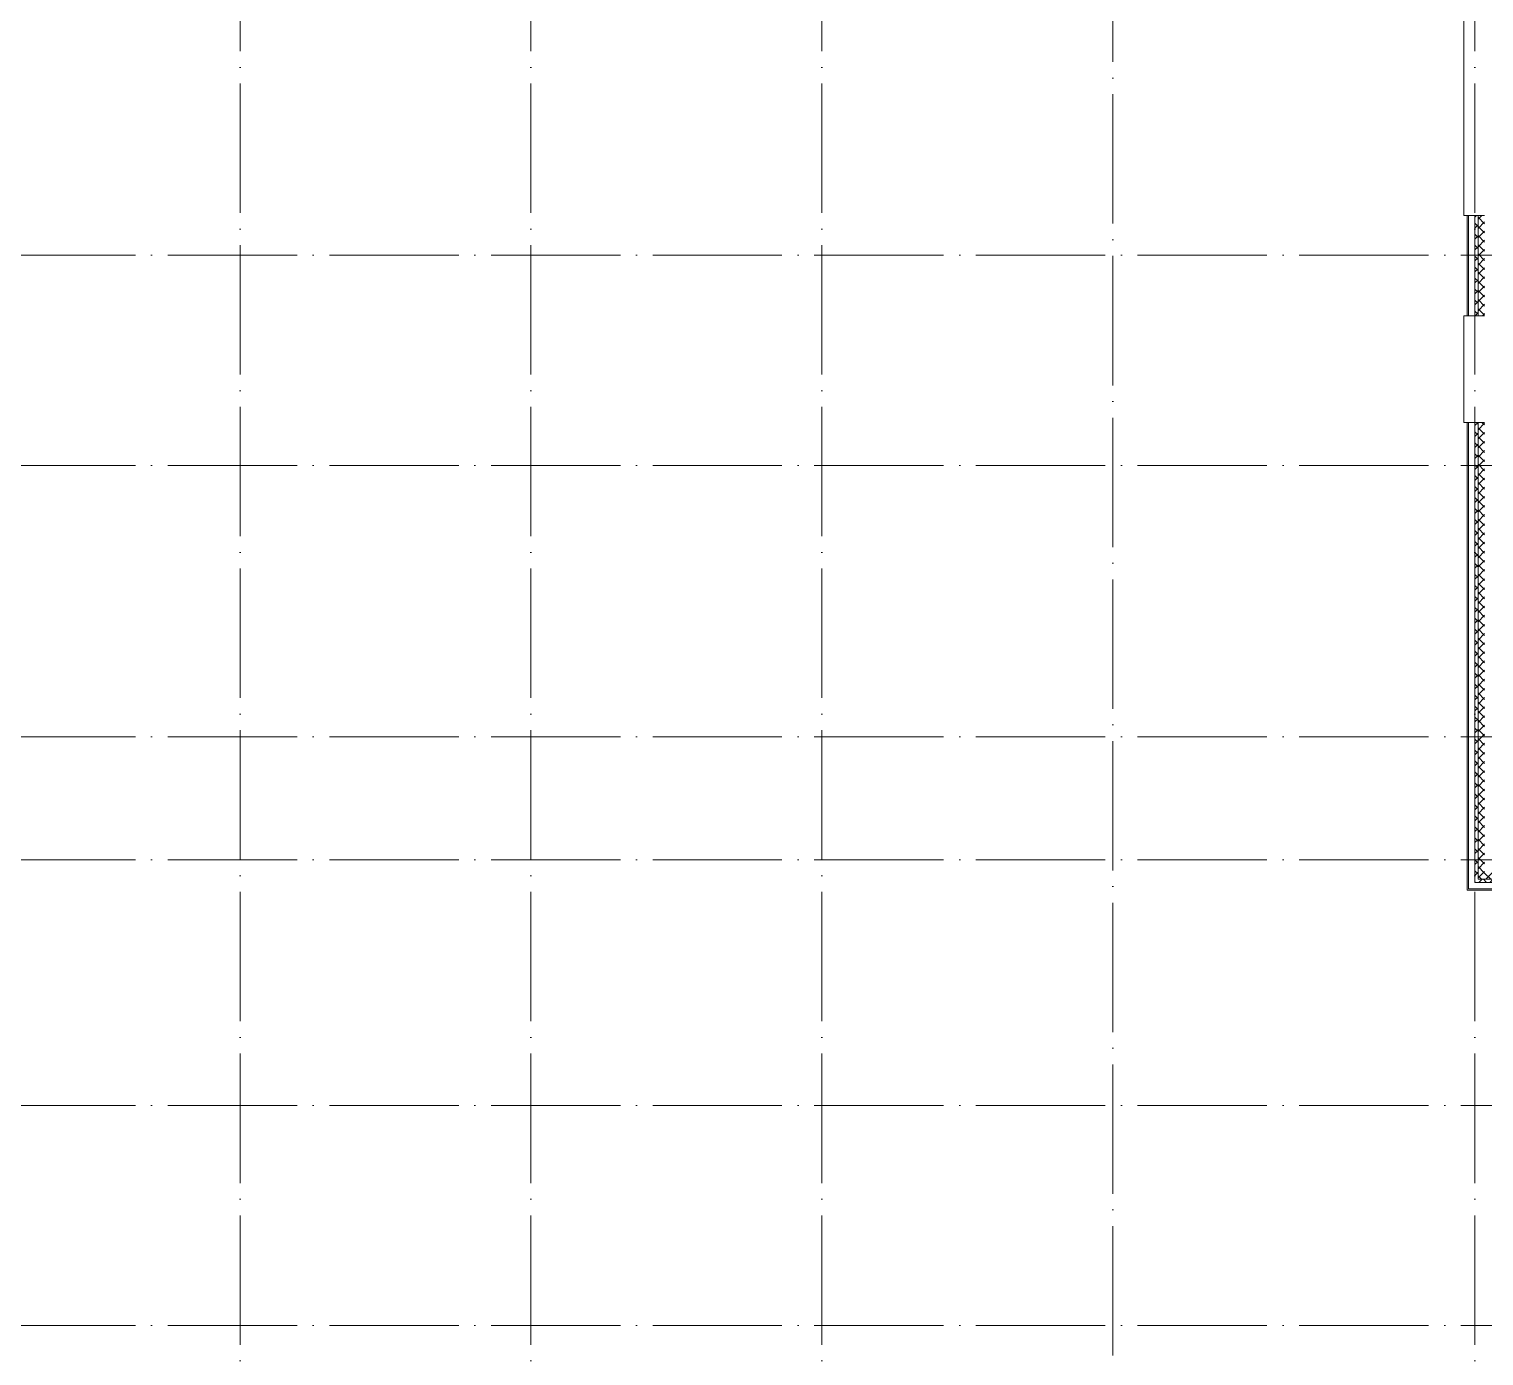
# Model space of a CAD drawing. Header units: millimetres. Extents: x 97 to 214665, y -4577 to 61202.
# Drawn here: x 104285 to 126788, y 18755 to 39271 of the extents above; entities that cross this region are included whole.
import ezdxf

# ---------------------------------------------------------------- set-up
doc = ezdxf.new("R2010")
doc.units = ezdxf.units.MM
doc.linetypes.add('ADSK_Линия сетки', pattern=[2500, 2000, -250, 0, -250])
for name, color, linetype, lineweight in [('A-GLAZ-____-OTLN', 151, 'Continuous', 9), ('A-WALL-____-MCUT', 113, 'Continuous', 9), ('A-WALL-____-PATT', 111, 'Continuous', 9), ('A-WALL-FNSH-MCUT', 113, 'Continuous', 9), ('S-GRID-____-OTLN', 1, 'Continuous', 9)]:
    doc.layers.add(name, color=color, linetype=linetype, lineweight=lineweight)
pattern_1 = [(135, (0, 0), (-84.85281, -84.85281), []), (225, (0, 0), (84.85281, -84.85281), [])]
pattern_2 = [(45, (0, 0), (-70.71068, 70.71068), []), (135, (0, 0), (-70.71068, -70.71068), [])]

# ---------------------------------------------------------------- blocks, each defined once
blk = doc.blocks.new('WNW_Отлив1 - Отлив_металлический 2-28598290-О_АИ_ПП_4_200_Целиком')
at = {"layer": 'A-GLAZ-____-OTLN', "color": 10, "lineweight": 5}
for p, q in [((1650, 320), (-1650, 320)), ((-1650, 320), (-1650, 270)), ((1650, 270), (1650, 320))]:
    blk.add_line(p, q, dxfattribs=at)
blk = doc.blocks.new('WNW_Отлив1 - Отлив_металлический 2-28603322-О_АИ_ПП_4_200_Целиком')
at = {"layer": 'A-GLAZ-____-OTLN', "color": 10, "lineweight": 5}
for p, q in [((825, 320), (-825, 320)), ((-825, 320), (-825, 270)), ((825, 270), (825, 320))]:
    blk.add_line(p, q, dxfattribs=at)
blk = doc.blocks.new('0083_СОШ675_АР_R22_rvt-1-О_АИ_ПП_4_200_Целиком')
at = {"layer": 'A-WALL-____-PATT', "lineweight": 5}
h = blk.add_hatch(dxfattribs=at)
h.set_pattern_fill('FP_7', color=10, style=0, pattern_type=2)
h.set_pattern_definition(pattern_1)
h.paths.add_polyline_path([(69200, 26125), (69200, 33190), (69150, 33190), (69150, 26125)])
h.paths.add_polyline_path([(69200, 34840), (69200, 36390), (69150, 36390), (69150, 34840)])
h.paths.add_polyline_path([(69200, 39690), (69200, 41240), (69150, 41240), (69150, 39690)])
h.paths.add_polyline_path([(69150, 42890), (69200, 42890), (69200, 43325), (69150, 43325), (69150, 43055)])
h = blk.add_hatch(dxfattribs=at)
h.set_pattern_fill('FP_21', color=10, style=0, pattern_type=2)
h.set_pattern_definition(pattern_2)
h.paths.add_polyline_path([(69300, 26225), (69300, 33190), (69200, 33190), (69200, 26225), (69280, 26225)])
h.paths.add_polyline_path([(69300, 34840), (69300, 36390), (69200, 36390), (69200, 34840)])
h.paths.add_polyline_path([(69300, 39690), (69300, 41240), (69200, 41240), (69200, 39690), (69280, 39690)])
h.paths.add_polyline_path([(69200, 42890), (69300, 42890), (69300, 43325), (69200, 43325), (69200, 43055)])
h = blk.add_hatch(dxfattribs=at)
h.set_pattern_fill('FP_7', color=10, style=0, pattern_type=2)
h.set_pattern_definition(pattern_1)
h.paths.add_polyline_path([(104550, 26075), (104600, 26125), (102445, 26125), (102445, 26075), (102619, 26075)])
h.paths.add_polyline_path([(101545, 26075), (101545, 26125), (100150, 26125), (100150, 26075), (100687, 26075)])
h.paths.add_polyline_path([(98754, 26075), (99250, 26075), (99250, 26125), (98350, 26125), (98350, 26075)])
h.paths.add_polyline_path([(97450, 26075), (97450, 26125), (96250, 26125), (96250, 26075), (96821, 26075)])
h.paths.add_polyline_path([(95350, 26075), (95350, 26125), (94450, 26125), (94450, 26075), (94888, 26075)])
h.paths.add_polyline_path([(92350, 26075), (93550, 26075), (93550, 26125), (92350, 26125)])
h.paths.add_polyline_path([(89650, 26075), (89650, 26125), (88450, 26125), (88450, 26075), (89090, 26075)])
h.paths.add_polyline_path([(87550, 26075), (87550, 26125), (86650, 26125), (86650, 26075), (87158, 26075)])
h.paths.add_polyline_path([(85750, 26075), (85750, 26125), (84250, 26125), (84250, 26075), (85225, 26075)])
h.paths.add_polyline_path([(82450, 26075), (83350, 26075), (83350, 26125), (82450, 26125)])
h.paths.add_polyline_path([(81359, 26075), (81550, 26075), (81550, 26125), (79900, 26125), (79900, 26075), (80876, 26075)])
h.paths.add_polyline_path([(79000, 26075), (79000, 26125), (77550, 26125), (77550, 26075)])
h.paths.add_polyline_path([(75078, 26075), (75850, 26075), (75850, 26125), (74200, 26125), (74200, 26075), (74595, 26075)])
h.paths.add_polyline_path([(69763, 26075), (70150, 26075), (70150, 26125), (69150, 26125), (69150, 26075), (69280, 26075)])
h = blk.add_hatch(dxfattribs=at)
h.set_pattern_fill('FP_21', color=10, style=0, pattern_type=2)
h.set_pattern_definition(pattern_2)
h.paths.add_polyline_path([(104552, 26125), (104600, 26125), (104700, 26225), (102445, 26225), (102445, 26125), (102619, 26125)])
h.paths.add_polyline_path([(101160, 26125), (101160, 26225), (100150, 26225), (100150, 26125), (100687, 26125)])
h.paths.add_polyline_path([(101360, 26125), (101545, 26125), (101545, 26225), (101360, 26225)])
h.paths.add_polyline_path([(99250, 26125), (99250, 26225), (98350, 26225), (98350, 26125), (98754, 26125)])
h.paths.add_polyline_path([(96250, 26125), (97450, 26125), (97450, 26225), (96250, 26225)])
h.paths.add_polyline_path([(94450, 26125), (95350, 26125), (95350, 26225), (94450, 26225)])
h.paths.add_polyline_path([(92350, 26125), (93550, 26125), (93550, 26225), (92350, 26225)])
h.paths.add_polyline_path([(89090, 26125), (89650, 26125), (89650, 26225), (88450, 26225), (88450, 26125)])
h.paths.add_polyline_path([(87158, 26125), (87550, 26125), (87550, 26225), (86650, 26225), (86650, 26125)])
h.paths.add_polyline_path([(85750, 26125), (85750, 26225), (84250, 26225), (84250, 26125), (85225, 26125)])
h.paths.add_polyline_path([(82450, 26125), (83350, 26125), (83350, 26225), (82450, 26225)])
h.paths.add_polyline_path([(81550, 26125), (81550, 26225), (79900, 26225), (79900, 26125), (81359, 26125)])
h.paths.add_polyline_path([(77550, 26125), (79000, 26125), (79000, 26225), (77550, 26225)])
h.paths.add_polyline_path([(75561, 26125), (75850, 26125), (75850, 26225), (74200, 26225), (74200, 26125), (75078, 26125)])
h.paths.add_polyline_path([(69763, 26125), (70150, 26125), (70150, 26225), (69200, 26225), (69200, 26125), (69280, 26125)])
at = {"layer": 'A-WALL-____-MCUT', "color": 90}
for p, q in [((69150, 36390), (69050, 36390)), ((69300, 36390), (69200, 36390)), ((69050, 34840), (69150, 34840)), ((69200, 34840), (69300, 34840)), ((69150, 33190), (69050, 33190)), ((69300, 33190), (69200, 33190))]:
    blk.add_line(p, q, dxfattribs=at)
at = {"layer": 'A-WALL-____-MCUT', "color": 10, "lineweight": 5}
for p, q in [((69050, 36390), (69050, 34840)), ((69050, 33190), (69050, 26225)), ((69050, 26075), (69050, 26225)), ((69050, 25975), (69050, 26075)), ((69050, 25975), (70150, 25975))]:
    blk.add_line(p, q, dxfattribs=at)
at = {"layer": 'A-WALL-____-MCUT', "color": 50, "lineweight": 13}
for p, q in [((69200, 36390), (69150, 36390)), ((69150, 36390), (69150, 34840)), ((69200, 36390), (69200, 34840)), ((69150, 34840), (69200, 34840)), ((69200, 33190), (69150, 33190)), ((69150, 33190), (69150, 26225)), ((69200, 33190), (69200, 26225)), ((69150, 26125), (69150, 26225)), ((69150, 26075), (69150, 26125)), ((69200, 26125), (69200, 26225)), ((69200, 26125), (70150, 26125)), ((69150, 26075), (70150, 26075))]:
    blk.add_line(p, q, dxfattribs=at)
at = {"layer": 'A-WALL-FNSH-MCUT', "color": 90}
for p, q in [((69050, 36390), (69030, 36390)), ((69030, 36390), (69030, 34840)), ((69030, 34840), (69050, 34840)), ((69050, 33190), (69030, 33190)), ((69030, 33190), (69030, 26225)), ((69030, 26225), (69030, 26125)), ((69030, 26125), (69030, 26075)), ((69030, 26075), (69030, 25975)), ((69030, 25975), (69030, 25955)), ((69030, 25955), (70150, 25955))]:
    blk.add_line(p, q, dxfattribs=at)
at = {"layer": 'A-GLAZ-____-OTLN', "color": 90, "lineweight": 9, "rotation": 89.99999999999991}
for name, p in [('WNW_Отлив1 - Отлив_металлический 2-28598290-О_АИ_ПП_4_200_Целиком', (69300, 38040)), ('WNW_Отлив1 - Отлив_металлический 2-28603322-О_АИ_ПП_4_200_Целиком', (69300, 34015))]:
    blk.add_blockref(name, p, dxfattribs=at)

msp = doc.modelspace()

# ---------------------------------------------------------------- linework, layer by layer
at = {"layer": 'S-GRID-____-OTLN', "linetype": 'ADSK_Линия сетки'}
for p, q in [((107548.114412, -3572.657751), (107548.114412, 60644.999414)), ((112048.114412, -3572.657751), (112048.114412, 60644.999414)), ((116548.114412, -3572.657751), (116548.114412, 60644.999414)), ((121048.114388, -3738.83936), (121048.114388, 60644.999414)), ((126648.114412, -3572.657751), (126648.114412, 60644.999414)), ((53928.563196, 35775.000586), (213846.668489, 35775.000586)), ((53928.563196, 32525.000984), (213846.668489, 32525.000984)), ((53928.563196, 28325.000984), (213846.668489, 28325.000984)), ((53928.563196, 26425.000586), (213846.668489, 26425.000586)), ((53928.563196, 22625.000586), (213846.668489, 22625.000586)), ((53928.563196, 19225.000586), (213846.668489, 19225.000586))]:
    msp.add_line(p, q, dxfattribs=at)

# ---------------------------------------------------------------- block references
at = {"color": 250, "lineweight": 5}
msp.add_blockref('0083_СОШ675_АР_R22_rvt-1-О_АИ_ПП_4_200_Целиком', (57498.114412, 0), dxfattribs=at)

doc.saveas('drawing.dxf')
